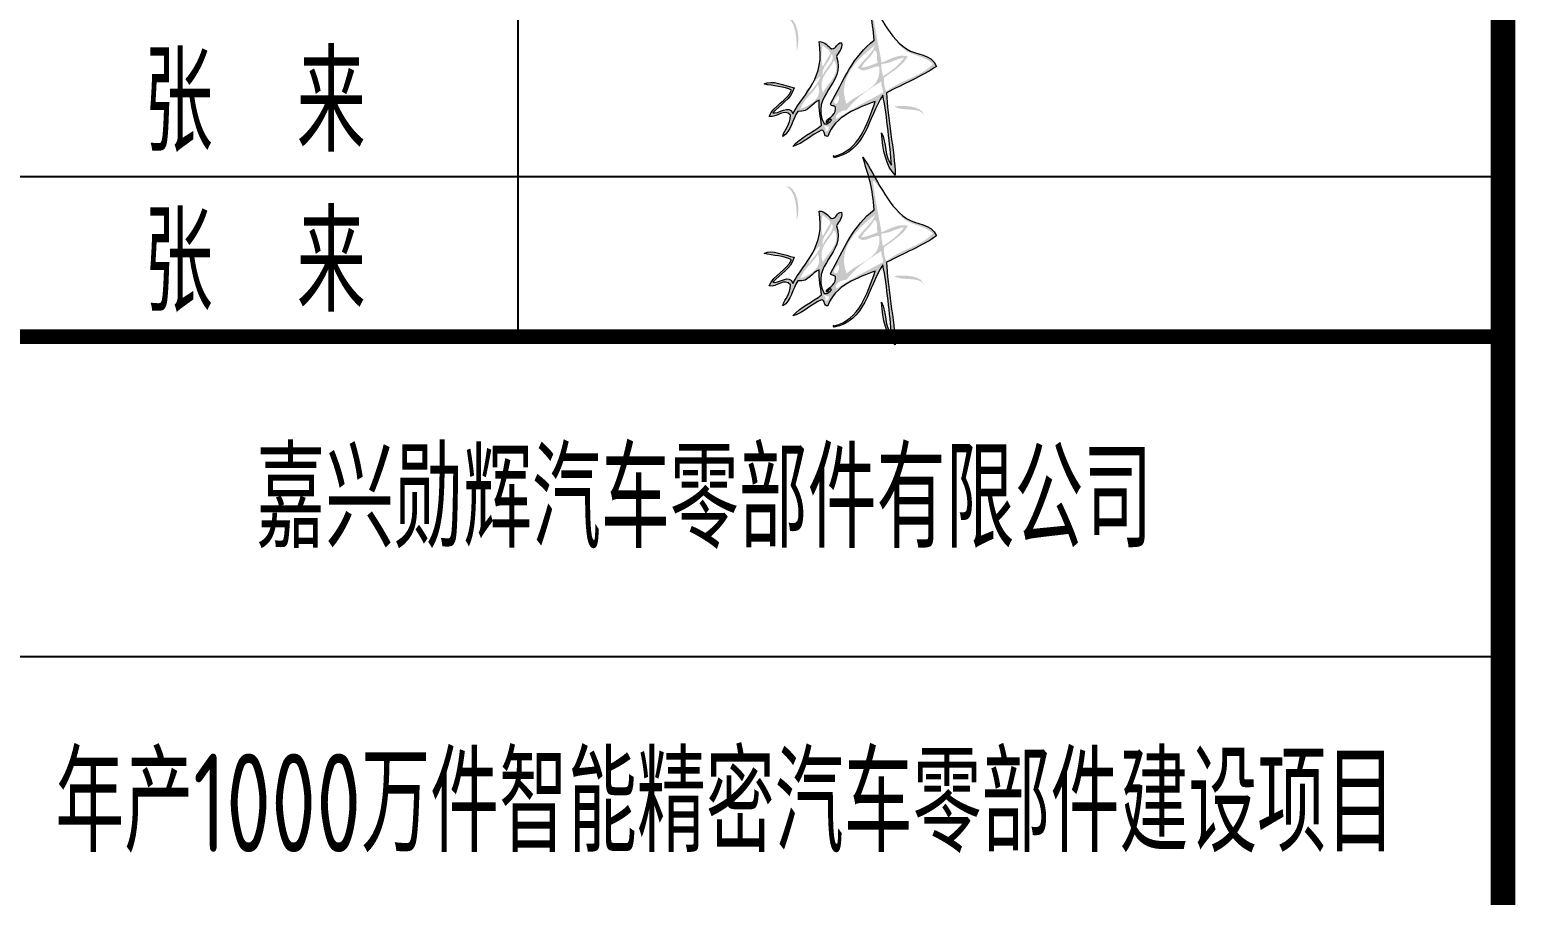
# Model space of a CAD drawing. Extents: x 2430613 to 2739493, y -1540945 to -971137.
# Drawn here: x 2625109 to 2631143, y -1281589 to -1278075 of the extents above; entities that cross this region are included whole.
import ezdxf
from ezdxf.enums import TextEntityAlignment as Align

# ---------------------------------------------------------------- set-up
doc = ezdxf.new("R2010")
doc.units = 0
doc.header["$LTSCALE"] = 1000
doc.header["$MEASUREMENT"] = 0
doc.layers.add('0S-图框文字', color=51, linetype='CONTINUOUS', lineweight=18)
doc.layers.add('T-TK', color=157, linetype='CONTINUOUS')
doc.layers.add('照明平面标注层', color=111, linetype='CONTINUOUS')
doc.styles.add('TSSD_Dimension', font='Tssdeng.shx', dxfattribs={"width": 0.7, "bigfont": 'hztxt.shx'})

# ---------------------------------------------------------------- blocks, each defined once
blk = doc.blocks.new('A$C18BF6172')
at = {"layer": '0S-图框文字'}
h = blk.add_hatch(color=256, dxfattribs=at)
edge = h.paths.add_edge_path(flags=17)
edge.add_spline(control_points=[(866.9, 826), (870.2, 761.3), (744.8, 740.7), (675.8, 764.6), (740.1, 762.9), (843.5, 765.6), (866.9, 826)], knot_values=[0, 0, 0, 0, 1, 1, 1, 2, 2, 2, 2], degree=3, periodic=0)
edge = h.paths.add_edge_path()
edge.add_spline(control_points=[(689.4, 163.8), (768.2, 278.2), (910.6, 322.4), (1023.9, 402.8), (935.2, 375.5), (848.5, 346.1), (737.2, 341.3), (653.6, 453.3), (515.3, 510.8), (389.1, 580.2), (373, 578.1), (385, 547.9), (361.8, 552.9), (321.3, 549), (307.9, 608.1), (286.7, 600.7), (293, 589), (314.5, 587), (300.3, 573.4), (291.7, 585.3), (277.2, 591.3), (279.8, 614.4), (439, 693.5), (498.5, 492.6), (648.5, 546.1), (673.9, 537.4), (683, 512.4), (723.6, 518.8), (723.4, 548.3), (689.6, 544), (689.4, 573.4), (705.3, 594), (728.3, 607.4), (730.4, 641.7), (529.5, 606.9), (455.9, 722), (334.4, 785), (394.2, 799.4), (327.8, 869.1), (341.3, 894.3), (386.2, 855), (411.9, 796.5), (477.8, 778.2), (487.6, 826.9), (523, 901.8), (498.3, 942), (485.5, 893.4), (486.5, 831), (464.1, 791.9), (403.8, 820.3), (383, 888.2), (320.8, 914.7), (313.2, 871.1), (368, 831.3), (327.6, 798.7), (272.4, 795.8), (256.1, 831.9), (211.6, 839.7), (239, 794.3), (305.8, 788.2), (348.1, 757.7), (343.6, 694.1), (392.8, 684.1), (409.5, 641.7), (357.5, 643.6), (317.5, 633.6), (273, 628), (232.8, 678.9), (205.9, 743), (157, 785), (175.8, 722), (221.3, 685.5), (245.7, 628), (244.4, 606.5), (208.9, 619.3), (211.6, 593.9), (323.4, 559.9), (368.8, 423.7), (402.7, 334.5), (274.4, 381.4), (138.3, 420.5), (102.4, 559.8), (112.8, 562.4), (103.4, 568), (95.5, 559.8), (126.9, 388.6), (314.7, 373.9), (436.8, 293.5), (321.6, 270), (160.4, 256), (54.6, 245.7), (93.6, 284), (181.3, 273.7), (232.1, 300.4), (137.3, 292.7), (49.5, 278.1), (0, 225.3), (131, 229.4), (318.4, 269.9), (450.5, 273.1), (496.9, 180.7), (538.6, 83.5), (593.9, 0), (667.1, 30.8), (652.5, 110.2), (689.4, 163.8)], knot_values=[0, 0, 0, 0, 1, 1, 1, 2, 2, 2, 3, 3, 3, 4, 4, 4, 5, 5, 5, 6, 6, 6, 7, 7, 7, 8, 8, 8, 9, 9, 9, 10, 10, 10, 11, 11, 11, 12, 12, 12, 13, 13, 13, 14, 14, 14, 15, 15, 15, 16, 16, 16, 17, 17, 17, 18, 18, 18, 19, 19, 19, 20, 20, 20, 21, 21, 21, 22, 22, 22, 23, 23, 23, 24, 24, 24, 25, 25, 25, 26, 26, 26, 27, 27, 27, 28, 28, 28, 29, 29, 29, 30, 30, 30, 31, 31, 31, 32, 32, 32, 33, 33, 33, 34, 34, 34, 35, 35, 35, 35], degree=3, periodic=0)
edge = h.paths.add_edge_path(flags=16)
edge.add_spline(control_points=[(361.8, 744.1), (382.7, 692.2), (417.1, 617.4), (498.3, 648.5), (444.8, 672.4), (419.3, 724.3), (361.8, 744.1)], knot_values=[0, 0, 0, 0, 1, 1, 1, 2, 2, 2, 2], degree=3, periodic=0)
edge = h.paths.add_edge_path(flags=16)
edge.add_spline(control_points=[(539.3, 634.9), (522.7, 666.2), (469, 696.5), (443.7, 696.3), (477.5, 677.8), (497.9, 645.8), (539.3, 634.9)], knot_values=[0, 0, 0, 0, 1, 1, 1, 2, 2, 2, 2], degree=3, periodic=0)
edge = h.paths.add_edge_path(flags=16)
edge.add_spline(control_points=[(546.1, 621.2), (583.5, 610.4), (630.6, 545.7), (662.1, 573.4), (619.3, 580.7), (586.2, 633.9), (546.1, 621.2)], knot_values=[0, 0, 0, 0, 1, 1, 1, 2, 2, 2, 2], degree=3, periodic=0)
edge = h.paths.add_edge_path(flags=16)
edge.add_spline(control_points=[(593.9, 621.2), (616.4, 607.3), (641.7, 596.3), (662.1, 580.2), (689.8, 582.1), (691.7, 609.9), (709.9, 621.2), (685.6, 631.2), (617.8, 633.5), (593.9, 621.2)], knot_values=[0, 0, 0, 0, 1, 1, 1, 2, 2, 2, 3, 3, 3, 3], degree=3, periodic=0)
edge = h.paths.add_edge_path(flags=16)
edge.add_spline(control_points=[(450.5, 621.2), (498.1, 597.7), (558.8, 516.4), (628, 559.8), (573.9, 580.8), (533.9, 652.2), (450.5, 621.2)], knot_values=[0, 0, 0, 0, 1, 1, 1, 2, 2, 2, 2], degree=3, periodic=0)
edge = h.paths.add_edge_path(flags=16)
edge.add_spline(control_points=[(266.2, 614.4), (283.8, 612.7), (256.8, 602.6), (266.2, 587.1), (253.1, 589.9), (236.8, 589.5), (238.9, 607.5), (249.7, 608.1), (264.9, 604.3), (266.2, 614.4)], knot_values=[0, 0, 0, 0, 1, 1, 1, 2, 2, 2, 3, 3, 3, 3], degree=3, periodic=0)
edge = h.paths.add_edge_path(flags=16)
edge.add_spline(control_points=[(354.9, 491.5), (355, 521.4), (330.4, 562.2), (307.1, 546.1), (359.8, 466.8), (404.5, 379.5), (450.5, 293.5), (476.9, 289.9), (483.8, 305.7), (511.9, 300.4), (468.2, 372.6), (421, 441.5), (354.9, 491.5)], knot_values=[0, 0, 0, 0, 1, 1, 1, 2, 2, 2, 3, 3, 3, 4, 4, 4, 4], degree=3, periodic=0)
edge = h.paths.add_edge_path(flags=16)
edge.add_spline(control_points=[(389.1, 546.1), (395.8, 538.5), (428.5, 522.7), (436.8, 539.3), (426.8, 543.5), (393.1, 579.4), (389.1, 546.1)], knot_values=[0, 0, 0, 0, 1, 1, 1, 2, 2, 2, 2], degree=3, periodic=0)
edge = h.paths.add_edge_path(flags=16)
edge.add_spline(control_points=[(593.9, 314), (596.8, 352.9), (548.8, 399.7), (587, 430.1), (630, 400.2), (659.3, 356.7), (709.9, 334.5), (644.4, 420.8), (532.1, 548.6), (389.1, 491.5), (451.3, 427), (469.2, 295), (593.9, 314)], knot_values=[0, 0, 0, 0, 1, 1, 1, 2, 2, 2, 3, 3, 3, 4, 4, 4, 4], degree=3, periodic=0)
edge = h.paths.add_edge_path(flags=16)
edge.add_spline(control_points=[(587, 409.6), (591.2, 375), (604.4, 349.6), (614.3, 320.8), (632.4, 332.3), (679.1, 315.3), (682.6, 341.3), (641.4, 354.7), (626.8, 394.8), (587, 409.6)], knot_values=[0, 0, 0, 0, 1, 1, 1, 2, 2, 2, 3, 3, 3, 3], degree=3, periodic=0)
edge = h.paths.add_edge_path(flags=16)
edge.add_spline(control_points=[(682.6, 170.7), (735.1, 241.6), (822.8, 276.8), (887.4, 334.5), (892.7, 336), (895.3, 340.2), (894.2, 348.1), (796.4, 336.7), (707.3, 316.7), (614.3, 300.4), (629.7, 261), (665.3, 205.8), (648.5, 157), (595.9, 186.3), (567.9, 240.3), (532.4, 286.7), (501.8, 287.7), (474, 286), (457.3, 273.1), (518.6, 200), (536.9, 84.1), (607.5, 20.5), (652.3, 63.5), (648.7, 124.9), (682.6, 170.7)], knot_values=[0, 0, 0, 0, 1, 1, 1, 2, 2, 2, 3, 3, 3, 4, 4, 4, 5, 5, 5, 6, 6, 6, 7, 7, 7, 8, 8, 8, 8], degree=3, periodic=0)
edge = h.paths.add_edge_path(flags=16)
edge.add_spline(control_points=[(641.6, 177.5), (635.2, 223.4), (609.9, 250.4), (607.5, 300.4), (578.4, 304.4), (562.4, 295.4), (539.3, 293.5), (568, 249.4), (597.9, 206.6), (641.6, 177.5)], knot_values=[0, 0, 0, 0, 1, 1, 1, 2, 2, 2, 3, 3, 3, 3], degree=3, periodic=0)
edge = h.paths.add_edge_path(flags=17)
edge.add_spline(control_points=[(375.4, 232.1), (345.2, 191.8), (375.9, 90.5), (327.6, 68.3), (381.8, 80.8), (380.8, 182.5), (375.4, 232.1)], knot_values=[0, 0, 0, 0, 1, 1, 1, 2, 2, 2, 2], degree=3, periodic=0)
blk.add_open_spline([(689.4, 163.8), (768.2, 278.2), (910.6, 322.4), (1023.9, 402.8), (935.2, 375.5), (848.5, 346.1), (737.2, 341.3), (653.6, 453.3), (515.3, 510.8), (389.1, 580.2), (373, 578.1), (385, 547.9), (361.8, 552.9), (321.3, 549), (307.9, 608.1), (286.7, 600.7), (293, 589), (314.5, 587), (300.3, 573.4), (291.7, 585.3), (277.2, 591.3), (279.8, 614.4), (439, 693.5), (498.5, 492.6), (648.5, 546.1), (673.9, 537.4), (683, 512.4), (723.6, 518.8), (723.4, 548.3), (689.6, 544), (689.4, 573.4), (705.3, 594), (728.3, 607.4), (730.4, 641.7), (529.5, 606.9), (455.9, 722), (334.4, 785), (394.2, 799.4), (327.8, 869.1), (341.3, 894.3), (386.2, 855), (411.9, 796.5), (477.8, 778.2), (487.6, 826.9), (523, 901.8), (498.3, 942), (485.5, 893.4), (486.5, 831), (464.1, 791.9), (403.8, 820.3), (383, 888.2), (320.8, 914.7), (313.2, 871.1), (368, 831.3), (327.6, 798.7), (272.4, 795.8), (256.1, 831.9), (211.6, 839.7), (239, 794.3), (305.8, 788.2), (348.1, 757.7), (343.6, 694.1), (392.8, 684.1), (409.5, 641.7), (357.5, 643.6), (317.5, 633.6), (273, 628), (232.8, 678.9), (205.9, 743), (157, 785), (175.8, 722), (221.3, 685.5), (245.7, 628), (244.4, 606.5), (208.9, 619.3), (211.6, 593.9), (323.4, 559.9), (368.8, 423.7), (402.7, 334.5), (274.4, 381.4), (138.3, 420.5), (102.4, 559.8), (112.8, 562.4), (103.4, 568), (95.5, 559.8), (126.9, 388.6), (314.7, 373.9), (436.8, 293.5), (321.6, 270), (160.4, 256), (54.6, 245.7), (93.6, 284), (181.3, 273.7), (232.1, 300.4), (137.3, 292.7), (49.5, 278.1), (0, 225.3), (131, 229.4), (318.4, 269.9), (450.5, 273.1), (496.9, 180.7), (538.6, 83.5), (593.9, 0), (667.1, 30.8), (652.5, 110.2), (689.4, 163.8)], degree=3, knots=[0, 0, 0, 0, 1, 1, 1, 2, 2, 2, 3, 3, 3, 4, 4, 4, 5, 5, 5, 6, 6, 6, 7, 7, 7, 8, 8, 8, 9, 9, 9, 10, 10, 10, 11, 11, 11, 12, 12, 12, 13, 13, 13, 14, 14, 14, 15, 15, 15, 16, 16, 16, 17, 17, 17, 18, 18, 18, 19, 19, 19, 20, 20, 20, 21, 21, 21, 22, 22, 22, 23, 23, 23, 24, 24, 24, 25, 25, 25, 26, 26, 26, 27, 27, 27, 28, 28, 28, 29, 29, 29, 30, 30, 30, 31, 31, 31, 32, 32, 32, 33, 33, 33, 34, 34, 34, 35, 35, 35, 35], dxfattribs=at)
blk = doc.blocks.new('A0-DWF')
at = {"layer": 'T-TK'}
for p, q in [((6500, -75306.8), (6500, -70756.8)), ((10500, -74656.8), (2500, -74656.8)), ((10500, -76606.8), (2500, -76606.8))]:
    blk.add_line(p, q, dxfattribs=at)
for points, const_width in [([(10500, -83100), (2500, -83100), (2500, -21700), (10500, -21700)], 100), ([(2500, -83100), (10500, -83100), (10500, -55400), (2500, -55400)], 60)]:
    blk.add_lwpolyline(points, close=True, dxfattribs=dict(at, const_width=const_width))
at = {"layer": 'T-TK', "const_width": 60}
blk.add_lwpolyline([(10500, -75306.8), (2500, -75306.8)], dxfattribs=at)
blk.add_lwpolyline([(10500, -75306.8), (2500, -75306.8)], dxfattribs=at)
at = {"layer": '0S-图框文字', "xscale": 0.7434240000000003, "yscale": 0.7434240000000003, "zscale": 0.7434240000000003, "rotation": 90}
for p in [(8199.1, -74650.7), (8199.1, -75339.2)]:
    blk.add_blockref('A$C18BF6172', p, dxfattribs=at)
at = {"layer": '0S-图框文字', "style": 'TSSD_Dimension', "width": 0.7}
for p in [(4980, -74555.1), (4980, -75205.1)]:
    blk.add_text('张  来', height=400, dxfattribs=at).set_placement(p)
for s, p in [('嘉兴勋辉汽车零部件有限公司 ', (7340.7, -76164.7)), ('年产1000万件智能精密汽车零部件建设项目', (7340.7, -77399.2))]:
    blk.add_text(s, height=400, dxfattribs=at).set_placement(p, align=Align.CENTER)

msp = doc.modelspace()

# ---------------------------------------------------------------- block references
at = {"layer": '照明平面标注层'}
msp.add_blockref('A0-DWF', (2620593.302, -1204014.589), dxfattribs=at)

doc.saveas('drawing.dxf')
